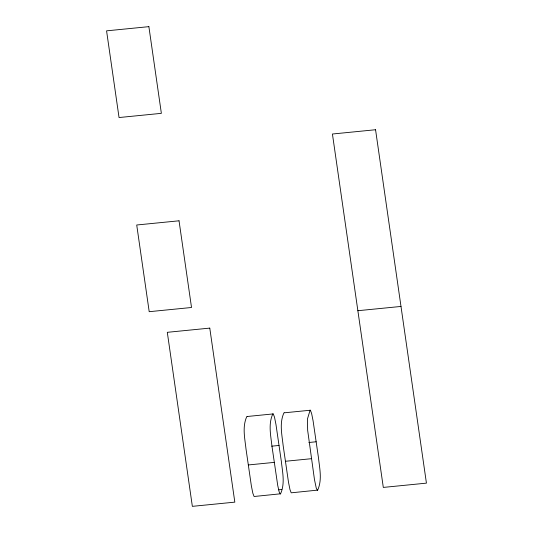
<?xml version="1.0" encoding="UTF-8"?>
<svg xmlns="http://www.w3.org/2000/svg" width="533" height="533" viewBox="0 0 533 533"><rect width="100%" height="100%" fill="white"/><g stroke="black" fill="none" stroke-linecap="round" stroke-linejoin="round"><path stroke-width="0.8" d="M247.012 416.393L246.772 416.613C242.155 426.92 244.834 438.179 245.986 448.873L251.369 485.896L252.842 493.252L254.088 496.496L280.571 493.798C285.188 483.484 282.51 472.225 281.357 461.531L275.974 424.515L274.502 417.159L273.256 413.908L247.272 416.486M272.996 413.815L272.756 414.034C268.139 424.341 270.817 435.608 271.97 446.294L277.733 485.49L279.165 491.899L280.331 494.018M284.136 412.709L283.896 412.928C279.272 423.242 281.957 434.502 283.103 445.195L288.493 482.212L289.965 489.567L291.205 492.818L317.695 490.113C322.312 479.807 319.627 468.547 318.481 457.854L313.091 420.83L311.618 413.475L310.379 410.23L284.395 412.802M310.119 410.13L307.454 418.978L307.654 430.344L314.477 479.633L316.289 488.221L317.455 490.333M357.87 310.712L400.996 306.442M271.737 446.174L279.045 445.448M308.854 442.497L316.162 441.77M248.298 464.956L274.282 462.384M285.421 461.278L311.405 458.7M278.539 489.807L281.784 489.481M148.88 26.65L106.567 30.847L119.046 117.54L161.366 113.342L148.88 26.65M375.558 129.739L332.432 134.016L383.307 487.415L426.433 483.138L375.558 129.739M179.035 220.802L136.721 224.999L149.2 311.692L191.52 307.494L179.035 220.802M209.775 328.108L167.302 332.319L192.353 506.35L234.826 502.139L209.775 328.108"/></g></svg>
